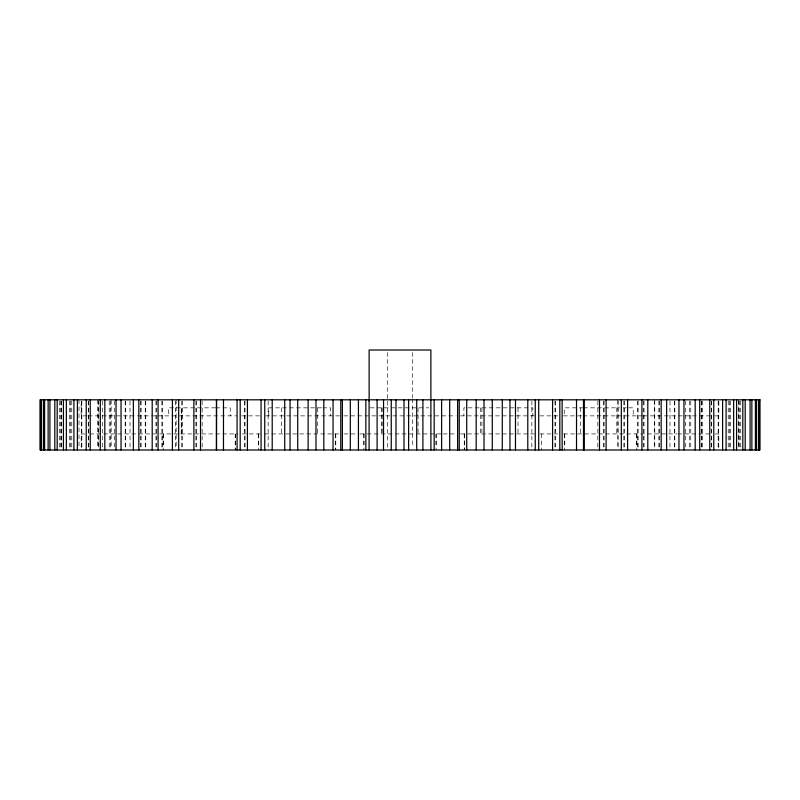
<?xml version="1.0" encoding="UTF-8"?>
<svg xmlns="http://www.w3.org/2000/svg" width="800" height="800" viewBox="0 0 800 800"><rect width="100%" height="100%" fill="white"/><g stroke="black" fill="none" stroke-linecap="round" stroke-linejoin="round"><path stroke-width="0.6" stroke-dasharray="4 3" d="M215.49 407.84L168.4 407.84L168.4 415.87M215.82 407.84L230.21 407.84L230.21 415.87M321.51 407.84L268.75 407.84L268.75 415.87M322.73 407.84L330.56 407.84L330.56 415.87M370.15 407.84L428.82 407.84M465.07 407.84L463.9 407.84L463.9 415.87M468.15 407.84L532.88 407.84L532.88 415.87M583.29 407.84L564.24 407.84L564.24 415.87M583.5 407.84L619.56 407.84M623.13 407.84L626.42 407.84M628.61 407.84L633.23 407.84L633.23 415.87M87.11 415.87L81.16 415.87L81.16 401.05M88.3 415.87L156.63 415.87M157.78 415.87L236.61 415.87M241.57 415.87L260.15 415.87M265.64 415.87L339.58 415.87M343.82 415.87L456.18 415.87M460.42 415.87L534.36 415.87M539.85 415.87L558.43 415.87M563.39 415.87L581.89 415.87M583.12 415.87L642.22 415.87M643.37 415.87L714.08 415.87M715.11 415.87L718.84 415.87L718.84 401.05M84.84 433.93L81.19 433.93L81.19 447.52M89.73 433.93L238.02 433.93M242.29 433.93L259.97 433.93M264.74 433.93L340.04 433.93M343.97 433.93L359.27 433.93M360.13 433.93L442.36 433.93M443.21 433.93L456.03 433.93M460.55 433.93L534.44 433.93M540.03 433.93L557.71 433.93M563.61 433.93L676.85 433.93M677.71 433.93L710.27 433.93M715.16 433.93L718.81 433.93L718.81 447.52M740.73 401.04L740.73 447.54M739.46 401.04L739.52 447.54M738.58 401.04L738.58 447.54M738.38 399.81L738.38 447.54M730.4 401.04L730.4 447.54M729.45 401.04L729.45 447.54M728.23 401.04L728.23 447.54M718.48 401.04L718.48 447.54M718.15 401.04L718.15 447.54M711.62 401.04L711.62 447.54M711.52 401.04L711.52 447.54M702.39 401.04L702.39 447.54M701.46 401.04L701.46 447.54M701.27 401.04L701.27 447.54M690.78 401.04L690.78 447.54M689.61 401.04L689.61 447.54M685.68 401.04L685.68 447.54M674.81 401.04L674.81 447.54M674.4 401.04L674.4 447.54M670 401.04L669.96 447.54M659.25 401.04L659.25 447.54M658.91 401.04L658.91 447.54M654.76 401.04L654.76 447.54M654.3 399.81L654.27 447.54M644.03 401.04L644.03 447.54M643.24 401.04L643.24 447.54M638.12 401.04L638.12 447.54M637.59 401.04L637.59 447.54M636.82 433.93L636.82 449.99M636.64 433.93L636.64 447.52M624.39 401.04L624.39 447.54M623.86 401.04L623.86 447.54M618.07 401.04L618.07 447.54M617.89 399.81L617.89 447.54M616.8 407.84L616.78 433.93M603.95 401.04L603.95 447.54M603.86 401.04L603.86 447.54M597.85 401.04L597.85 447.54M580.68 407.84L580.69 433.93M564.75 433.93L564.75 447.52M564.57 433.93L564.57 449.99M555.28 401.04L555.28 447.54M555.01 401.04L554.94 447.54M541.49 433.93L541.49 449.99M531.86 401.04L531.86 447.54M518.02 407.84L518.02 433.93M481.9 407.84L481.9 433.93M480.33 407.84L480.33 433.93M464.48 433.93L464.48 449.99M464.4 433.93L464.4 449.99M464.24 433.93L464.26 449.99M436.13 433.93L436.13 449.99M436.04 433.93L436.04 447.52M418.06 407.84L418.06 433.93M412.54 352.51L412.54 397.5M412.54 398.75L412.54 447.49M387.46 352.51L387.46 400M387.46 401.25L387.46 447.49M381.94 407.84L381.94 433.93M381.94 407.84L381.94 433.93M363.96 433.93L363.96 447.52M363.87 433.93L363.87 449.99M335.78 433.93L335.78 449.99M335.6 433.93L335.6 449.99M317.71 407.84L317.71 433.93M281.59 407.84L281.59 433.93M268.14 401.04L268.14 447.54M258.61 433.93L258.77 449.99M258.51 433.93L258.51 447.52M244.99 401.04L245.06 447.54M244.72 401.04L244.72 447.54M235.43 433.93L235.43 449.99M235.18 433.93L235.18 449.99M202.15 401.04L202.15 447.54M196.14 401.04L196.14 447.54M196.05 401.04L196.05 447.54M182.11 401.04L182.11 447.54M181.93 401.04L181.93 447.54M176.14 399.81L176.17 447.54M175.61 401.04L175.61 447.54M163.43 433.93L163.43 447.52M163.18 433.93L163.18 449.99M162.41 401.04L162.41 447.54M161.88 401.04L161.88 447.54M156.76 401.04L156.76 447.54M155.97 401.04L155.97 447.54M145.73 401.04L145.73 447.54M145.24 401.04L145.24 447.54M141.09 401.04L141.09 447.54M140.75 401.04L140.75 447.54M130 401.04L130.04 447.54M125.6 401.04L125.6 447.54M125.19 401.04L125.19 447.54M114.32 401.04L114.32 447.54M111.15 399.81L111.15 447.54M110.39 401.04L110.39 447.54M109.22 401.04L109.22 447.54M102.29 401.04L102.29 447.54M98.73 399.81L98.73 447.54M98.54 401.04L98.54 447.54M97.61 399.81L97.61 447.54M88.48 401.04L88.48 447.54M88.38 401.04L88.38 447.54M81.85 401.04L81.85 447.54M81.52 401.04L81.52 447.54M79 399.81L79 447.54M71.77 401.04L71.77 447.54M70.55 401.04L70.55 447.54M69.6 401.04L69.6 447.54M61.62 401.04L61.62 447.54M61.42 401.04L61.34 447.54M60.54 401.04L60.48 447.54M59.27 401.04L59.27 447.54M181.28 433.93L181.28 407.84L181.24 433.93"/><path stroke-width="1.2" d="M759.29 399.81L759.29 449.99M758.69 399.81L758.69 449.99M756.58 399.81L756.58 449.99M755.38 399.81L755.38 449.99M751.87 399.81L751.87 449.99M750.08 399.81L750.08 449.99M745.19 399.81L745.19 449.99M742.82 399.81L742.82 449.99M736.58 399.81L736.58 449.99M733.65 399.81L733.65 449.99M726.09 399.81L726.09 449.99M722.61 399.81L722.61 449.99M713.78 399.81L713.78 449.99M709.76 399.81L709.76 449.99M699.71 399.81L699.71 449.99M695.18 399.81L695.18 449.99M683.96 399.81L683.96 449.99M678.96 399.81L678.96 449.99M666.63 399.81L666.63 449.99M661.17 399.81L661.17 449.99M647.8 399.81L647.8 449.99M641.92 399.81L641.92 449.99M627.59 399.81L627.59 449.99M621.32 399.81L621.32 449.99M606.11 399.81L606.11 449.99M599.48 399.81L599.48 449.99M584.24 399.81L584.24 449.99M583.48 399.81L583.48 449.99M576.52 399.81L576.52 449.99M562.15 399.81L562.15 449.99M559.81 399.81L559.81 449.99M552.58 399.81L552.58 449.99M538.71 399.81L538.71 449.99M535.26 399.81L535.26 449.99M527.79 399.81L527.79 449.99M515.48 399.81L515.48 449.99M509.95 399.81L509.95 449.99M502.28 399.81L502.28 449.99M492.28 399.81L492.28 449.99M484.02 399.81L484.02 449.99M476.19 399.81L476.19 449.99M466.73 399.81L466.73 449.99M459.24 399.81L459.24 449.99M457.62 399.81L457.62 449.99M449.69 399.81L449.69 449.99M441.62 399.81L441.62 449.99M434.17 399.81L434.17 449.99M430.91 449.99L430.87 350.01L369.13 350.01L369.13 400.96M422.9 399.81L422.9 449.99M416.72 399.81L416.72 449.99M408.62 399.81L408.62 449.99M404.01 399.81L404.01 449.99M395.99 399.81L395.99 449.99M391.25 399.81L391.25 449.99M383.55 399.81L383.51 449.99M377.1 399.81L377.1 449.99M369.09 399.81L369.09 449.99M365.85 399.81L365.85 449.99M358.43 399.81L358.43 449.99M350.31 399.81L350.31 449.99M342.38 399.81L342.38 449.99M340.77 399.81L340.77 449.99M333.05 399.81L333.05 449.99M323.81 399.81L323.81 449.99M315.98 399.81L315.98 449.99M308.14 399.81L308.14 449.99M297.72 399.81L297.72 449.99M290.05 399.81L290.05 449.99M284.72 399.81L284.72 449.99M272.21 399.81L272.21 449.99M264.74 399.81L264.74 449.99M261.07 399.81L261.07 449.99M247.42 399.81L247.42 449.99M240.19 399.81L240.19 449.99M237.09 399.81L237.09 449.99M223.48 399.81L223.48 449.99M216.57 399.81L216.52 449.99M216.43 399.81L216.43 449.99M200.52 399.81L200.52 449.99M193.89 399.81L193.89 449.99M178.68 399.81L178.68 449.99M172.41 399.81L172.41 449.99M158.08 399.81L158.08 449.99M152.2 399.81L152.2 449.99M138.83 399.81L138.83 449.99M133.37 399.81L133.37 449.99M121.04 399.81L121.04 449.99M116.04 399.81L116.04 449.99M104.82 399.81L104.82 449.99M100.29 399.81L100.29 449.99M90.24 399.81L90.24 449.99M86.22 399.81L86.22 449.99M77.39 399.81L77.39 449.99M73.91 399.81L73.91 449.99M66.35 399.81L66.35 449.99M63.42 399.81L63.42 449.99M57.18 399.81L57.18 449.99M54.81 399.81L54.81 449.99M49.92 399.81L49.92 449.99M48.13 399.81L48.13 449.99M44.62 399.81L44.62 449.99M43.42 399.81L43.42 449.99M41.31 399.81L41.31 449.99M40.71 399.81L40.71 449.99M760 399.81L40 399.81L40 449.99L760 449.99L760 399.81"/></g></svg>
